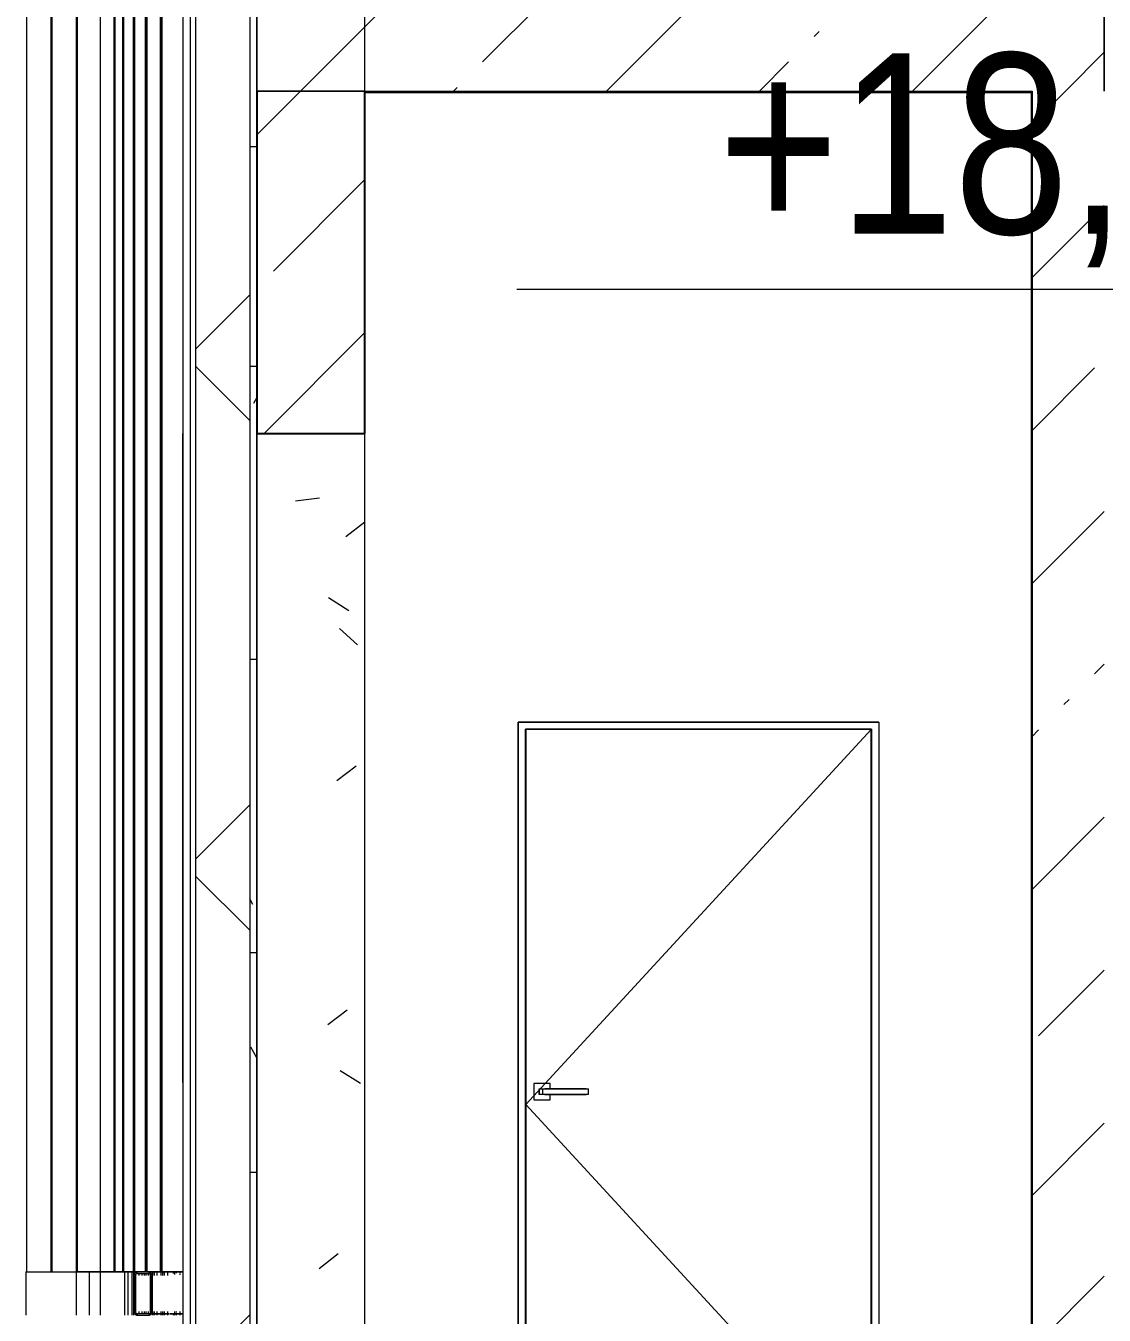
# Model space of a CAD drawing. Header units: millimetres. Extents: x -39507 to 33074, y -24219 to 30962.
# Drawn here: x -32323 to -29333, y 17255 to 20831 of the extents above; entities that cross this region are included whole.
import ezdxf

# ---------------------------------------------------------------- set-up
doc = ezdxf.new("R2010")
doc.units = ezdxf.units.MM
doc.linetypes.add('Осевые', pattern=[6350, 1270, -952.5, 3175, -952.5])
for name, color, linetype, lineweight in [('Высотные отметки', 7, 'Continuous', 9), ('Двери', 7, 'Continuous', 9), ('Каркас несущий', 7, 'Continuous', 9), ('Каркас несущий-1', 7, 'Continuous', 25), ('Каркас_Импост', 7, 'Continuous', 9), ('Обобщенные модели', 7, 'Continuous', 9), ('Обобщенные модели-1', 7, 'Continuous', 18), ('Общие ребра', 7, 'Continuous', 9), ('Отделка 1 _4_-1', 7, 'Continuous', 9), ('Отделка 2 _5_-1', 7, 'Continuous', 9), ('Панель', 7, 'Continuous', 9), ('Перекрытия', 7, 'Continuous', 9), ('Стены', 7, 'Continuous', 9), ('Структура _1_', 7, 'Continuous', 18), ('Штриховка разреза-2', 7, 'Continuous', 9), ('Элементы узлов', 7, 'Continuous', 9)]:
    doc.layers.add(name, color=color, linetype=linetype, lineweight=lineweight)
doc.layers.add('Оси-3', color=7, linetype='Осевые', lineweight=9, true_color=0xaaaaaa)
doc.styles.add('Arial Narrow', font='ARIALN.TTF', dxfattribs={"height": 500})
pattern_1 = [(45, (-2885.9, 6475), (-424.264, 424.264), [600, -100, 20, -100]), (45, (-2885.9, 6899), (-424.264, 424.264), [])]
pattern_2 = [(0, (-2885.9, 6475), (812.8, 203.2), [67.056, -542.544, 67.056, -542.544, -3251.2]), (0, (-2885.9, 6475), (812.8, 203.2), [-1219.2, 67.056, -1152.144, 67.056, -542.544, -1422.4]), (0, (-2885.9, 6475), (812.8, 203.2), [-3048, 67.056, -339.344, 67.056, -948.944]), (120, (-2581.1, 6576.6), (-582.3764, 602.3054), [67.056, -542.544, 67.056, -3793.744]), (120, (-2581.1, 6576.6), (-582.3764, 602.3054), [-676.656, -542.544, 67.056, -1152.144, -2032]), (120, (-2581.1, 6576.6), (-582.3764, 602.3054), [-2438.4, 67.056, -542.544, 67.056, -1355.344]), (120, (-2581.1, 6576.6), (-582.3764, 602.3054), [-3115.056, -339.344, 67.056, -948.944]), (240, (-2479.5, 6983), (-230.4236, -805.5054), [67.056, -542.544, 67.056, -542.544, -3251.2]), (240, (-2479.5, 6983), (-230.4236, -805.5054), [-1219.2, 67.056, -1152.144, 67.056, -542.544, -1422.4]), (240, (-2479.5, 6983), (-230.4236, -805.5054), [-3048, 67.056, -339.344, 67.056, -948.944])]

# ---------------------------------------------------------------- blocks, each defined once
blk = doc.blocks.new('Дверь - Однопольная - ДВ10_21х10-6240745-Разрез 2-2')
at = {"layer": 'Двери'}
for p, q in [((-30869.4, 17897.5), (-30914.4, 17897.5)), ((-30914.4, 17897.5), (-30914.4, 17852.5)), ((-30899.4, 17882.5), (-30899.4, 17867.5)), ((-30899.4, 17882.5), (-30889.4, 17882.5)), ((-30899.4, 17867.5), (-30899.4, 17882.5)), ((-30889.4, 17867.5), (-30889.4, 17882.5)), ((-30889.4, 17882.5), (-30762.8, 17882.5)), ((-30889.4, 17867.5), (-30889.4, 17882.5)), ((-30769.3, 17882.5), (-30884.4, 17882.5)), ((-30869.4, 17882.5), (-30869.4, 17897.5)), ((-30762.8, 17867.5), (-30762.8, 17882.5)), ((-30762.8, 17867.5), (-30762.8, 17882.5)), ((-30914.4, 17852.5), (-30869.4, 17852.5)), ((-30889.4, 17867.5), (-30899.4, 17867.5)), ((-30762.8, 17867.5), (-30889.4, 17867.5)), ((-30884.4, 17867.5), (-30769.3, 17867.5)), ((-30869.4, 17852.5), (-30869.4, 17867.5))]:
    blk.add_line(p, q, dxfattribs=at)
at = {"layer": 'Каркас_Импост'}
for p, q in [((-30957.9, 18900), (-30957.9, 16800)), ((-29957.9, 18900), (-30957.9, 18900)), ((-29957.9, 18900), (-29957.9, 16800)), ((-30937.9, 16800), (-30937.9, 18880)), ((-30937.9, 18880), (-29977.9, 18880)), ((-29977.9, 18880), (-30937.9, 18880)), ((-30937.9, 18880), (-30937.9, 16800)), ((-29977.9, 18880), (-29977.9, 16800)), ((-29977.9, 18880), (-29977.9, 16800)), ((-30937.9, 16800), (-30957.9, 16800)), ((-30927.9, 16800), (-30937.9, 16800)), ((-29977.9, 16800), (-29987.9, 16800)), ((-29957.9, 16800), (-29977.9, 16800))]:
    blk.add_line(p, q, dxfattribs=at)
at = {"layer": 'Панель'}
for p, q in [((-29978.9, 18879), (-30936.9, 18879)), ((-30936.9, 18879), (-30936.9, 16800)), ((-29978.9, 16800), (-29978.9, 18879)), ((-30936.9, 16800), (-29978.9, 16800))]:
    blk.add_line(p, q, dxfattribs=at)
at = {"layer": 'Элементы узлов'}
for p, q in [((-30936.9, 17839.5), (-29978.9, 18879)), ((-29978.9, 16800), (-30936.9, 17839.5))]:
    blk.add_line(p, q, dxfattribs=at)
blk = doc.blocks.new('Обвязочная балка 1 - Обвязочная балка 1-1451838-Разрез 2-2')
at = {"layer": 'Обобщенные модели'}
for p, q in [((-32023.5, 17365), (-32023.5, 17265)), ((-32023.4, 17265), (-32023.4, 17365)), ((-32019.4, 17365), (-32019.4, 17265)), ((-31977.5, 17365), (-31977.5, 17265)), ((-31977.4, 17265), (-31977.4, 17365)), ((-31973.4, 17365), (-31973.4, 17265)), ((-31994, 17259), (-32012.5, 17259)), ((-31979, 17259), (-31992.5, 17259)), ((-31982.6, 17259), (-31978, 17259)), ((-31925.5, 17259), (-31977.2, 17259)), ((-31976.6, 17259), (-31926.2, 17259)), ((-31924, 17259), (-31917.7, 17259)), ((-31917.4, 17259), (-31923.4, 17259)), ((-31916.2, 17259), (-31907.9, 17259)), ((-31908.4, 17259), (-31916.1, 17259)), ((-31898.4, 17259), (-31906.9, 17259)), ((-31906.3, 17259), (-31897.5, 17259)), ((-31896, 17259), (-31888.7, 17259)), ((-31888.2, 17259), (-31894.5, 17259))]:
    blk.add_line(p, q, dxfattribs=at)
at = {"layer": 'Обобщенные модели', "flags": 128}
for points in [[(-32023.1, 17367.8), (-32023, 17368.1), (-32022.8, 17368.5), (-32022.7, 17368.9), (-32022.5, 17369.3), (-32022.3, 17369.6), (-32022.1, 17370)], [(-32018.2, 17373.8), (-32017.8, 17374), (-32017.5, 17374.2), (-32017.1, 17374.3), (-32016.7, 17374.5), (-32016.3, 17374.6)], [(-31981.1, 17370.6), (-31981.3, 17370.6), (-31981.6, 17370.7), (-31981.8, 17370.8), (-31982, 17370.9), (-31982.3, 17370.9), (-31982.5, 17371), (-31982.7, 17371), (-31983, 17371), (-31983.2, 17371.1), (-31983.5, 17371.1)], [(-31977.5, 17365.5), (-31977.5, 17365.7), (-31977.5, 17366), (-31977.6, 17366.2), (-31977.6, 17366.4), (-31977.7, 17366.7), (-31977.8, 17366.9), (-31977.9, 17367.1), (-31977.9, 17367.4), (-31978, 17367.6), (-31978.1, 17367.8), (-31978.3, 17368), (-31978.4, 17368.2), (-31978.5, 17368.4), (-31978.7, 17368.6), (-31978.8, 17368.8), (-31979, 17369), (-31979.1, 17369.2)], [(-32022.1, 17259.9), (-32022.3, 17260.3), (-32022.5, 17260.6), (-32022.6, 17261), (-32022.8, 17261.4), (-32022.9, 17261.8), (-32023, 17262.1), (-32023.2, 17262.5)], [(-32016.2, 17255.4), (-32016.6, 17255.5), (-32017, 17255.6), (-32017.4, 17255.8), (-32017.7, 17256), (-32018.1, 17256.1), (-32018.4, 17256.3)], [(-31982.4, 17259), (-31982.2, 17259.1), (-31982, 17259.1), (-31981.7, 17259.2), (-31981.5, 17259.3), (-31981.3, 17259.4), (-31981, 17259.5), (-31980.8, 17259.6), (-31980.6, 17259.7), (-31980.4, 17259.8), (-31980.2, 17259.9), (-31980, 17260.1), (-31979.8, 17260.2), (-31979.6, 17260.4), (-31979.4, 17260.5), (-31979.3, 17260.7), (-31979.1, 17260.9), (-31978.9, 17261.1)], [(-31977.9, 17262.7), (-31977.8, 17262.9), (-31977.8, 17263.2), (-31977.7, 17263.4), (-31977.6, 17263.6), (-31977.6, 17263.9), (-31977.5, 17264.1), (-31977.5, 17264.3), (-31977.5, 17264.6), (-31977.5, 17264.8), (-31977.5, 17265)]]:
    blk.add_lwpolyline(points, dxfattribs=at)
at = {"layer": 'Обобщенные модели'}
for centre, major_axis, start_param, end_param in [((-32013.4, 17365), (0, 10), 1.047199, 1.570796), ((-32013.4, 17365), (0, 6.06), 0.785401, 1.570796), ((-32013.4, 17365), (0, 10), 0.000003, 0.523601), ((-32013.4, 17365), (0, 6.06), 0.000005, 0.523602), ((-31983.5, 17365), (0, 6.06), 5.759583, 6.283181), ((-31983.4, 17365), (0, 10), 5.759585, 6.283182), ((-31983.5, 17365), (0, 6.06), 4.712389, 5.497785), ((-31983.4, 17365), (0, 10), 4.712389, 5.235987), ((-32013.4, 17265), (0, 10), 1.570796, 2.094394), ((-32013.4, 17265), (0, 6.06), 1.570796, 2.304734), ((-32013.4, 17265), (0, 10), 2.617992, 3.14159), ((-32013.4, 17265), (0, 6.06), 2.794025, 3.141593), ((-31983.4, 17265), (0, 10), 3.141596, 3.665193), ((-31983.5, 17265), (0, 6.06), 3.283326, 3.997857), ((-31983.5, 17265), (0, 6.06), 4.236035, 4.712389), ((-31983.4, 17265), (0, 10), 4.188791, 4.712389)]:
    blk.add_ellipse(centre, major_axis=major_axis, ratio=0.999998, start_param=start_param, end_param=end_param, dxfattribs=at)
at = {"layer": 'Обобщенные модели-1'}
for p, q in [((-32023.4, 17365), (-32023.4, 17265)), ((-32019.4, 17265), (-32019.4, 17365)), ((-31983.4, 17375), (-32013.4, 17375)), ((-32013.4, 17371.1), (-31983.5, 17371.1)), ((-31977.4, 17365), (-31977.4, 17265)), ((-31973.4, 17265), (-31973.4, 17365)), ((-32013.4, 17255), (-31983.4, 17255)), ((-31982.6, 17259), (-32012.5, 17259))]:
    blk.add_line(p, q, dxfattribs=at)
for centre, radius, start, end in [((-32013.4, 17365), 10, 90, 180), ((-32013.4, 17365), 6.06, 90, 180), ((-31983.5, 17365), 6.06, 0, 90), ((-31983.4, 17365), 10, 0, 90), ((-32013.4, 17265), 10, 180, 270), ((-32013.4, 17265), 6.06, 180, 278.1204), ((-31983.4, 17265), 10, 270, 0), ((-31983.5, 17265), 6.06, 278.1204, 0)]:
    blk.add_arc(centre, radius, start, end, dxfattribs=at)
blk = doc.blocks.new('Профиль ламели516 - Профиль ламели-1606465-Разрез 2-2')
at = {"layer": 'Обобщенные модели'}
for p, q in [((-32320.7, 17375), (-32320.7, 21445)), ((-32320.7, 17375), (-32320.7, 21445)), ((-32253.3, 21445), (-32253.3, 17375)), ((-32253.3, 17375), (-32253.3, 21445)), ((-32250.4, 17375), (-32250.4, 21445)), ((-32250.4, 17375), (-32250.4, 21445)), ((-32183, 21445), (-32183, 17375)), ((-32183, 17375), (-32183, 21445)), ((-32180.1, 17375), (-32180.1, 21445)), ((-32180.1, 17375), (-32180.1, 21445)), ((-32180.1, 17375), (-32180.1, 21445)), ((-32116, 17374.6), (-32116, 21445)), ((-32116, 17374.6), (-32116, 21445)), ((-32116, 17374.6), (-32116, 21445)), ((-32323.4, 17375), (-32182.5, 17375)), ((-32323.4, 17375), (-32323.4, 17255)), ((-32182.5, 17375), (-32050.4, 17375)), ((-32180.1, 17375), (-32182.5, 17375)), ((-32182.5, 17255), (-32182.5, 17375)), ((-32182.5, 17255), (-32182.5, 17375)), ((-32182.5, 17255), (-32182.5, 17375)), ((-32115.5, 17375), (-32180.6, 17375)), ((-32050.1, 17375), (-32146.4, 17375)), ((-32146.4, 17375), (-32116, 17375)), ((-32146.4, 17255), (-32146.4, 17375)), ((-32146.4, 17255), (-32146.4, 17375)), ((-32042.6, 17375), (-32116, 17375)), ((-32116, 17375), (-32050.1, 17375)), ((-32116, 17375), (-32039.4, 17375)), ((-32116, 17255), (-32116, 17375)), ((-32116, 17255), (-32116, 17375)), ((-32050.4, 17375), (-32115.8, 17375)), ((-32113.6, 17375), (-32050.4, 17375)), ((-32050.4, 17375), (-32113.6, 17375)), ((-32048.4, 17255), (-32048.4, 17375)), ((-32039.4, 17375), (-32034.4, 17375)), ((-32039.4, 17255), (-32039.4, 17375)), ((-32034.4, 17375), (-32029.4, 17375)), ((-32029.4, 17375), (-32029.4, 17255)), ((-32029.4, 17375), (-32024.4, 17375)), ((-32024.4, 17375), (-32023.4, 17375)), ((-32023.4, 17255), (-32023.4, 17375))]:
    blk.add_line(p, q, dxfattribs=at)
blk = doc.blocks.new('Профиль ламели681 - Профиль ламели-1666534-Разрез 2-2')
at = {"layer": 'Обобщенные модели'}
for p, q in [((-32078, 17375), (-32078, 21445)), ((-32077.1, 17375), (-32077.1, 21445)), ((-32076.3, 17375), (-32076.3, 21445)), ((-32075.4, 17375), (-32075.4, 21445)), ((-32253.3, 17375), (-32250.4, 17375)), ((-32183, 17375), (-32180.1, 17375)), ((-32116, 17375), (-32011.6, 17375)), ((-32077.6, 17375), (-32116, 17375)), ((-32109.2, 17375), (-32078.9, 17375)), ((-32011.3, 17375), (-32108.9, 17375)), ((-32078.6, 17375), (-32000.6, 17375)), ((-32076.2, 17375), (-32010.8, 17375)), ((-32075.6, 17375), (-32073, 17375)), ((-32011.4, 17375), (-32075.6, 17375)), ((-32011.1, 17375), (-32075, 17375)), ((-32003.3, 17375), (-32074.9, 17375)), ((-32073, 17375), (-32011.3, 17375)), ((-32009.4, 17365), (-32009.4, 17371.1)), ((-32000.6, 17375), (-31995.7, 17375)), ((-32000.6, 17365), (-32000.6, 17371.1)), ((-31995.3, 17371.1), (-31995.3, 17365)), ((-31989.7, 17375), (-31984.1, 17375)), ((-31989.7, 17365), (-31989.7, 17371.1)), ((-31984.1, 17371.1), (-31984.1, 17365)), ((-32009.4, 17258.6), (-32009.4, 17265)), ((-32000.6, 17259), (-32000.6, 17265)), ((-31995.3, 17265), (-31995.3, 17259)), ((-31989.7, 17259), (-31989.7, 17265)), ((-31984.1, 17265), (-31984.1, 17259))]:
    blk.add_line(p, q, dxfattribs=at)
blk = doc.blocks.new('Профиль ламели682 - Профиль ламели-1666806-Разрез 2-2')
at = {"layer": 'Обобщенные модели'}
for p, q in [((-32054.3, 17375), (-32054.3, 21445)), ((-32053.2, 17375), (-32053.2, 21445)), ((-32052.3, 17375), (-32052.3, 21445)), ((-32051.1, 17375), (-32051.1, 21445)), ((-31987.4, 17375), (-32075.4, 17375)), ((-32075.4, 17375), (-32055.3, 17375)), ((-32075.4, 17375), (-31987.7, 17375)), ((-32053.8, 17375), (-32075.4, 17375)), ((-32054.9, 17375), (-31976.8, 17375)), ((-32052.1, 17375), (-31986.9, 17375)), ((-32051.9, 17375), (-32048.7, 17375)), ((-31987.5, 17375), (-32051.9, 17375)), ((-31987.2, 17375), (-32050.6, 17375)), ((-31979.3, 17375), (-32050.5, 17375)), ((-32048.7, 17375), (-31987.4, 17375)), ((-31976.8, 17375), (-31971.9, 17375)), ((-31976.8, 17372.3), (-31976.8, 17375)), ((-31976.8, 17369), (-31976.8, 17371.6)), ((-31972.4, 17375), (-31972.4, 17365)), ((-31972.3, 17375), (-31972.4, 17375)), ((-31972.3, 17375), (-31967.9, 17375)), ((-31967.9, 17375), (-31966.9, 17375)), ((-31966.9, 17375), (-31960.2, 17375)), ((-31966.9, 17365), (-31966.9, 17375)), ((-31960.2, 17375), (-31960.2, 17365)), ((-31976.8, 17262.5), (-31976.8, 17265)), ((-31976.8, 17255), (-31976.8, 17258.5)), ((-31972.4, 17265), (-31972.4, 17255)), ((-31966.9, 17255), (-31966.9, 17265)), ((-31960.2, 17265), (-31960.2, 17255))]:
    blk.add_line(p, q, dxfattribs=at)
blk = doc.blocks.new('Профиль ламели683 - Профиль ламели-1667078-Разрез 2-2')
at = {"layer": 'Обобщенные модели'}
for p, q in [((-32025.2, 17375), (-32025.2, 21445)), ((-32025.2, 17375), (-32025.2, 21445)), ((-32023.9, 17375), (-32023.9, 21445)), ((-32022.8, 17375), (-32022.8, 21445)), ((-32021.5, 17375), (-32021.5, 21445)), ((-32051.2, 17375), (-31958.5, 17375)), ((-31958.2, 17375), (-32051.1, 17375)), ((-32051.1, 17375), (-32026.4, 17375)), ((-32024.7, 17375), (-32051.1, 17375)), ((-32025.9, 17375), (-31947.7, 17375)), ((-32022.8, 17375), (-32019.1, 17375)), ((-31958.3, 17375), (-32022.8, 17375)), ((-32021.1, 17375), (-31957.6, 17375)), ((-31957.9, 17375), (-32021, 17375)), ((-31950, 17375), (-32020.7, 17375)), ((-32019.1, 17375), (-31958.1, 17375)), ((-31947.7, 17375), (-31942.7, 17375)), ((-31947.7, 17365), (-31947.7, 17375)), ((-31944.1, 17375), (-31944.1, 17365)), ((-31944.1, 17375), (-31939.7, 17375)), ((-31939.7, 17375), (-31938.7, 17375)), ((-31938.7, 17375), (-31930.9, 17375)), ((-31938.7, 17365), (-31938.7, 17375)), ((-31930.9, 17375), (-31930.9, 17365)), ((-31947.7, 17255), (-31947.7, 17265)), ((-31944.1, 17265), (-31944.1, 17255)), ((-31938.7, 17255), (-31938.7, 17265)), ((-31930.9, 17265), (-31930.9, 17255))]:
    blk.add_line(p, q, dxfattribs=at)
blk = doc.blocks.new('Профиль ламели684 - Профиль ламели-1667348-Разрез 2-2')
at = {"layer": 'Обобщенные модели'}
for p, q in [((-31991.1, 17375), (-31991.1, 21445)), ((-31989.6, 17375), (-31989.6, 21445)), ((-31989.6, 17375), (-31989.6, 21445)), ((-31988.4, 17375), (-31988.4, 21445)), ((-31986.9, 17375), (-31986.9, 21445)), ((-31924.1, 17375), (-32021.5, 17375)), ((-32021.5, 17375), (-31993.7, 17375)), ((-32021.5, 17375), (-31924.4, 17375)), ((-31990.6, 17375), (-32021.5, 17375)), ((-31991.9, 17375), (-31913.5, 17375)), ((-31988.7, 17375), (-31984.5, 17375)), ((-31924.1, 17375), (-31988.7, 17375)), ((-31986.4, 17375), (-31923.3, 17375)), ((-31923.6, 17375), (-31986.3, 17375)), ((-31915.7, 17375), (-31986, 17375)), ((-31984.5, 17375), (-31923.9, 17375)), ((-31913.5, 17375), (-31908.6, 17375)), ((-31913.5, 17371), (-31913.5, 17375)), ((-31910.9, 17375), (-31910.9, 17367.8)), ((-31910.9, 17375), (-31906.6, 17375)), ((-31906.6, 17375), (-31905.6, 17375)), ((-31905.6, 17375), (-31896.7, 17375)), ((-31905.6, 17371.5), (-31905.6, 17375)), ((-31896.7, 17375), (-31896.7, 17371.8)), ((-31896.7, 17369.4), (-31896.7, 17366.6)), ((-31913.5, 17255), (-31913.5, 17259.8)), ((-31910.9, 17265), (-31910.9, 17255)), ((-31905.6, 17262.3), (-31905.6, 17265)), ((-31905.6, 17255), (-31905.6, 17259)), ((-31896.7, 17265), (-31896.7, 17260.6)), ((-31896.7, 17258.4), (-31896.7, 17255))]:
    blk.add_line(p, q, dxfattribs=at)
blk = doc.blocks.new('Профиль ламели685 - Профиль ламели-1667618-Разрез 2-2')
at = {"layer": 'Обобщенные модели'}
for p, q in [((-31949.6, 17375), (-31949.6, 21445)), ((-31948, 17375), (-31948, 21445)), ((-31947.9, 17375), (-31947.9, 21445)), ((-31946.6, 17375), (-31946.6, 21445)), ((-31944.9, 17375), (-31944.9, 21445)), ((-31986.9, 17375), (-31887.6, 17375)), ((-31949.6, 17375), (-31986.9, 17375)), ((-31981.2, 17375), (-31951.2, 17375)), ((-31887.6, 17375), (-31980.8, 17375)), ((-31950.6, 17375), (-31887.6, 17375)), ((-31947.3, 17375), (-31942.5, 17375)), ((-31887.6, 17375), (-31947.3, 17375)), ((-31944.4, 17375), (-31887.6, 17375)), ((-31887.5, 17375), (-31944.3, 17375)), ((-31887.5, 17375), (-31944, 17375)), ((-31942.5, 17375), (-31887.6, 17375))]:
    blk.add_line(p, q, dxfattribs=at)
blk = doc.blocks.new('Высотные отметки - Высотная отметка - Стрелка-4455449-Разрез 2-2')
at = {"layer": 'Высотные отметки'}
blk.add_hatch(color=256, dxfattribs=at).paths.add_polyline_path([(-36565.6, -5267.2), (-36098.4, -5734.3), (-35631.2, -5267.2), (-35498.4, -5400), (-36098.4, -6000), (-36698.4, -5400)], flags=0)
for p, q in [((-36098.4, -4800), (-39098.4, -4800)), ((-36098.4, -6000), (-36098.4, -4800)), ((-36565.6, -5267.2), (-36698.4, -5400)), ((-36098.4, -5734.3), (-36565.6, -5267.2)), ((-35631.2, -5267.2), (-36098.4, -5734.3)), ((-35498.4, -5400), (-35631.2, -5267.2)), ((-36698.4, -5400), (-36098.4, -6000)), ((-36098.4, -6000), (-35498.4, -5400)), ((-35002.8, -6000), (-36395.1, -6000))]:
    blk.add_line(p, q, dxfattribs=at)

msp = doc.modelspace()

# ---------------------------------------------------------------- hatches: boundary and pattern name
at = {"layer": 'Каркас несущий'}
h = msp.add_hatch(dxfattribs=at)
h.set_pattern_fill('FP_2', color=256, style=0, pattern_type=2)
h.set_pattern_definition(pattern_1)
h.paths.add_polyline_path([(-31382.9, 19700), (-31382.9, 20650), (-31682.9, 20650), (-31682.9, 19700), (-31568.4, 19700)], flags=0)
at = {"layer": 'Штриховка разреза-2'}
h = msp.add_hatch(dxfattribs=at)
h.set_pattern_fill('FP_3', color=256, style=0, pattern_type=2)
h.set_pattern_definition(pattern_2)
h.paths.add_polyline_path([(-31852.6, 13700), (-31852.6, 26500), (-31867.6, 26500), (-31867.6, 13700)], flags=0)
h = msp.add_hatch(dxfattribs=at)
h.set_pattern_fill('FP_4', color=256, style=0, pattern_type=2)
h.set_pattern_definition([(45, (-2885.9, 6475), (-707.107, 707.107), []), (135, (-2885.9, 6475), (-707.107, -707.107), [])])
h.paths.add_polyline_path([(-31702.6, 13700), (-31702.6, 26500), (-31852.6, 26500), (-31851.9, 13700)], flags=0)
h = msp.add_hatch(dxfattribs=at)
h.set_pattern_fill('FP_3', color=256, style=0, pattern_type=2)
h.set_pattern_definition(pattern_2)
h.paths.add_polyline_path([(-31682.6, 13700), (-31682.6, 26500), (-31702.6, 26500), (-31702.6, 13700)], flags=0)
h = msp.add_hatch(dxfattribs=at)
h.set_pattern_fill('FP_2', color=256, style=0, pattern_type=2)
h.set_pattern_definition(pattern_1)
h.paths.add_polyline_path([(16067.1, 20650), (16067.1, 20900), (-21832.9, 20900), (-21832.9, 20650), (16063.1, 20650)], flags=0)
h.paths.add_polyline_path([(-31568.4, 20650), (-29332.9, 20650), (-29332.9, 20900), (-31682.9, 20900), (-31682.9, 20650)], flags=0)
h = msp.add_hatch(dxfattribs=at)
h.set_pattern_fill('FP_2', color=256, style=0, pattern_type=2)
h.set_pattern_definition(pattern_1)
h.paths.add_polyline_path([(-29332.9, 16700), (-29332.9, 20650), (-29532.9, 20650), (-29532.9, 16700)], flags=0)
h = msp.add_hatch(dxfattribs=at)
h.set_pattern_fill('FP_8', color=256, style=0, pattern_type=2)
h.set_pattern_definition([(50, (-2885.9, 6475), (1457.472, -127.512), [152.4, -1676.4]), (355, (-2885.9, 6475), (-281.94, 1528.454), [121.92, -1341.12]), (100.451, (-2764.4, 6464.4), (1175.54, 1400.93), [129.52, -1424.72]), (46.184, (-2885.9, 6881.4), (2168.63, -336.34), [228.6, -2514.6]), (96.636, (-2705.2, 6853.4), (1899.22, 1979.42), [194.28, -2137.08]), (351.184, (-2886, 6881.4), (1899.24, 1979.4), [182.88, -2011.68]), (21, (-2682.7, 6779.8), (1212.915, -818.12), [152.4, -1676.4]), (326, (-2682.7, 6779.8), (494.42, 1473.504), [121.92, -1341.12]), (71.451, (-2581.6, 6711.6), (1707.34, 655.37), [129.52, -1424.72]), (37.5, (-2885.9, 6475), (24.709, 676.44), [67.056, -1257.808, 67.056, -1294.384, -1346.2]), (37.5, (-2885.9, 6475), (24.709, 676.44), [-2686.304, 67.056, -1279.144]), (7.5, (-2885.9, 6475), (534.558, 801.444), [67.056, -709.168, 67.056, -1227.328, -513.08]), (7.5, (-2885.9, 6475), (534.558, 801.444), [-2070.608, 67.056, -446.024]), (327.5, (-3339.03, 6475), (1084.7275, -45.831), [67.056, -440.944, 67.056, -1517.904, -2103.12]), (327.5, (-3339.03, 6475), (1084.7275, -45.831), [-2092.96, 67.056, -2036.064]), (317.5, (-3542.2, 6475), (1185.035, 203.414), [67.056, -593.344, 67.056, -985.52, -1493.52]), (317.5, (-3542.2, 6475), (1185.035, 203.414), [-1712.976, 67.056, -1426.464])])
h.paths.add_polyline_path([(-31382.9, 16700), (-31382.9, 19700), (-31682.9, 19700), (-31682.9, 16700), (-31568.4, 16700)], flags=0)

# ---------------------------------------------------------------- linework, layer by layer
at = {"layer": 'Каркас несущий'}
msp.add_line((-31382.9, 20650), (-31682.9, 20650), dxfattribs=at)
at = {"layer": 'Каркас несущий-1'}
for p, q in [((-31682.9, 20650), (-31682.9, 19700)), ((-31382.9, 19700), (-31382.9, 20650)), ((-31682.9, 19700), (-31382.9, 19700))]:
    msp.add_line(p, q, dxfattribs=at)
at = {"layer": 'Общие ребра'}
for p, q in [((-31867.6, 26500), (-31867.6, 13700)), ((-31852.6, 26500), (-31852.6, 13700)), ((-31702.6, 26500), (-31702.6, 13700)), ((-31682.9, 20650), (-31382.9, 20650)), ((-31382.9, 16800), (-31382.9, 19700))]:
    msp.add_line(p, q, dxfattribs=at)
at = {"layer": 'Оси-3'}
msp.add_line((-31382.9, -22619.5), (-31382.9, 29000), dxfattribs=at)
at = {"layer": 'Отделка 1 _4_-1'}
msp.add_line((-31682.6, 13700), (-31682.6, 26500), dxfattribs=at)
at = {"layer": 'Отделка 2 _5_-1'}
msp.add_line((-31887.6, 26500), (-31887.6, 13700), dxfattribs=at)
at = {"layer": 'Перекрытия'}
for p, q in [((-29332.9, 20900), (-29332.9, 20650)), ((-31682.9, 20650), (-30928.1, 20650))]:
    msp.add_line(p, q, dxfattribs=at)
at = {"layer": 'Стены'}
for p, q in [((-29534.9, 20645), (-31380.9, 20645)), ((-29534.9, 16800), (-29534.9, 20645)), ((-31887.6, 17900), (-31887.6, 19700)), ((-31887.6, 17900), (-31887.6, 19700)), ((-31887.6, 17900), (-31887.6, 19700)), ((-31887.6, 17900), (-31887.6, 19700)), ((-31887.6, 17900), (-31887.6, 19700)), ((-31887.6, 17900), (-31887.6, 19700)), ((-31887.6, 17900), (-31887.6, 19700)), ((-31887.6, 17900), (-31887.6, 19700)), ((-31887.6, 17900), (-31887.6, 19700)), ((-31682.6, 19700), (-31382.9, 19700)), ((-30957.9, 16810), (-30957.9, 18900)), ((-30957.9, 18900), (-29957.9, 18900)), ((-29957.9, 18900), (-29957.9, 16810))]:
    msp.add_line(p, q, dxfattribs=at)
at = {"layer": 'Структура _1_'}
for p, q in [((-31682.9, 20900), (-31682.9, 20650)), ((-29332.9, 20650), (-29332.9, 20900)), ((-31382.9, 20650), (-29532.9, 20650)), ((-29532.9, 20650), (-29532.9, 16700)), ((-31382.9, 19700), (-31682.9, 19700)), ((-31682.9, 19700), (-31682.9, 16700))]:
    msp.add_line(p, q, dxfattribs=at)

# ---------------------------------------------------------------- block references
at = {"layer": 'Высотные отметки'}
msp.add_blockref('Высотные отметки - Высотная отметка - Стрелка-4455449-Разрез 2-2', (8136.8, 24900), dxfattribs=at)
at = {"layer": 'Двери'}
msp.add_blockref('Дверь - Однопольная - ДВ10_21х10-6240745-Разрез 2-2', (0, 0), dxfattribs=at)
at = {"layer": 'Обобщенные модели'}
for name in ['Профиль ламели516 - Профиль ламели-1606465-Разрез 2-2', 'Профиль ламели681 - Профиль ламели-1666534-Разрез 2-2', 'Профиль ламели682 - Профиль ламели-1666806-Разрез 2-2', 'Профиль ламели683 - Профиль ламели-1667078-Разрез 2-2', 'Профиль ламели684 - Профиль ламели-1667348-Разрез 2-2', 'Профиль ламели685 - Профиль ламели-1667618-Разрез 2-2', 'Обвязочная балка 1 - Обвязочная балка 1-1451838-Разрез 2-2']:
    msp.add_blockref(name, (0, 0), dxfattribs=at)

# ---------------------------------------------------------------- texts
at = {"layer": 'Высотные отметки', "insert": (-30402.9, 20754.3), "char_height": 500, "width": 2499.191, "attachment_point": 1, "line_spacing_factor": 0.974696, "style": 'Arial Narrow'}
msp.add_mtext('+18,900', dxfattribs=at)

doc.saveas('drawing.dxf')
